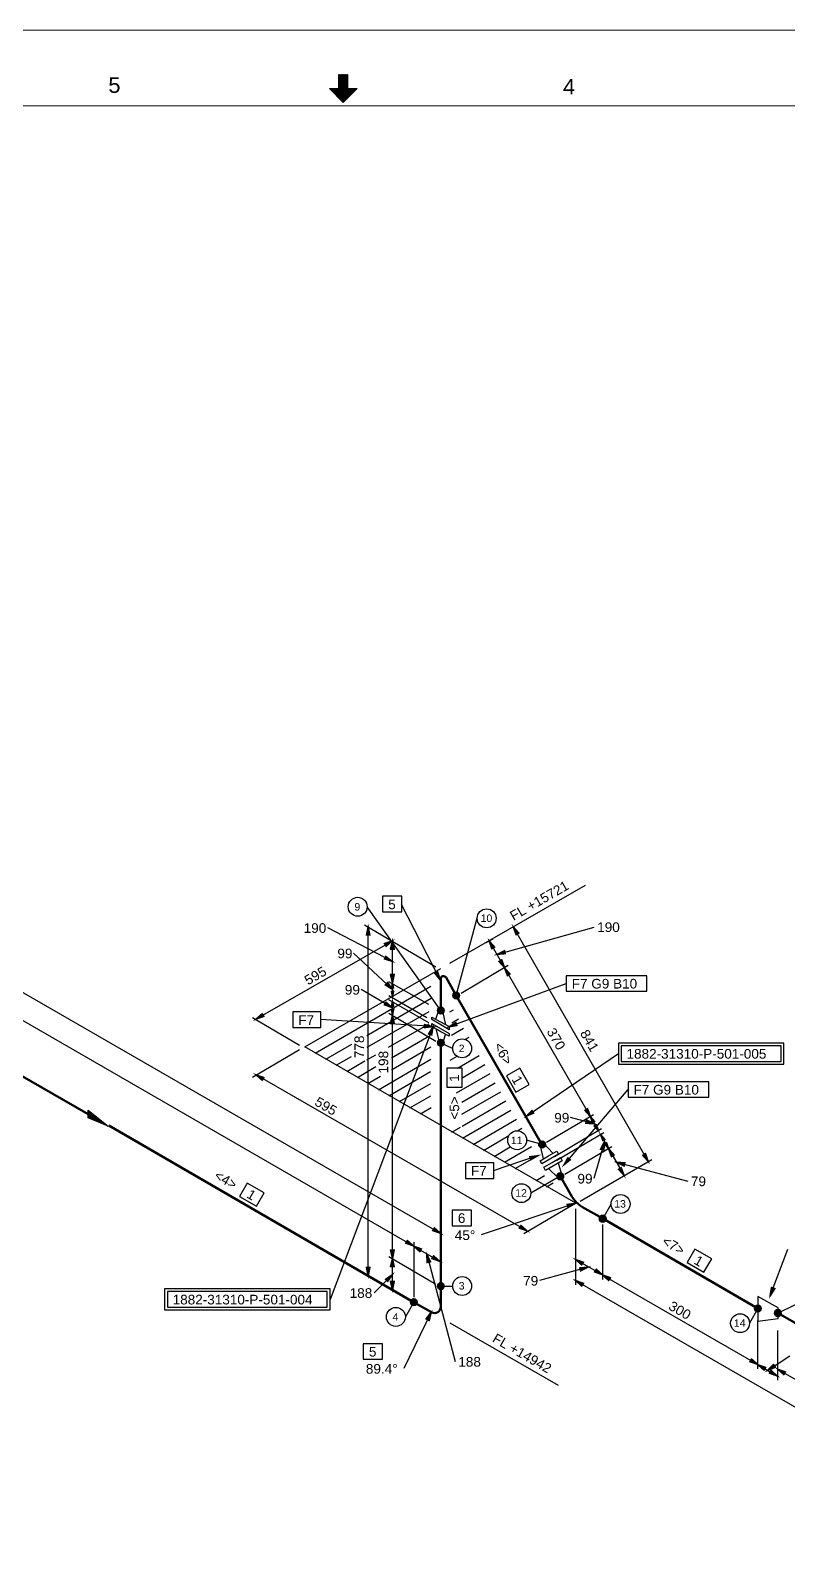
# Model space of a CAD drawing. Header units: inches. Extents: x 0 to 841, y 0 to 594.
# Drawn here: x 345.3 to 518.2, y 248.4 to 594 of the extents above; entities that cross this region are included whole.
import ezdxf
from ezdxf.enums import TextEntityAlignment as Align

# ---------------------------------------------------------------- set-up
doc = ezdxf.new("R2010")
doc.units = ezdxf.units.IN
doc.header["$MEASUREMENT"] = 0
for name, color, linetype in [('BG 0 -2', 7, 'Continuous'), ('DIMLINES', 7, 'Continuous'), ('DIMTEXT', 7, 'Continuous'), ('FITTINGS', 7, 'Continuous'), ('ISOTEXT', 7, 'Continuous'), ('PIPE', 7, 'Continuous'), ('WELDS', 7, 'Continuous')]:
    doc.layers.add(name, color=color, linetype=linetype)
doc.styles.add('Arial', font='arial.ttf')

msp = doc.modelspace()

# ---------------------------------------------------------------- hatches: boundary and pattern name
at = {"layer": 'DIMLINES', "linetype": 'Continuous'}
for points in [[(422.44, 389.4), (422.04, 387.48), (422.84, 387.48)], [(455.56, 389.4), (456.2, 387.56), (456.84, 387.96)], [(427.96, 386.2), (426.12, 385.56), (426.52, 384.92)], [(427.96, 386.2), (427.56, 384.28), (428.36, 384.28)], [(450.04, 386.2), (450.68, 384.36), (451.32, 384.76)], [(451.8, 383.08), (453.72, 383.24), (453.56, 383.96)], [(427.96, 381.48), (426.44, 382.68), (426.12, 382.04)], [(453.56, 380.04), (452.92, 381.88), (452.28, 381.48)], [(427.96, 376.6), (428.36, 378.52), (427.56, 378.52)], [(453.56, 380.04), (454.2, 378.2), (454.84, 378.6)], [(427.96, 375.08), (426.84, 376.68), (426.28, 376.12)], [(427.96, 376.6), (427.72, 375.4), (428.2, 375.4)], [(427.96, 373.4), (428.2, 374.6), (427.72, 374.6)], [(427.96, 370.92), (426.52, 372.2), (426.12, 371.56)], [(427.96, 372.44), (427.72, 371.24), (428.2, 371.24)], [(427.96, 369.24), (428.2, 370.44), (427.72, 370.44)], [(396.76, 368.28), (398.6, 368.92), (398.2, 369.56)], [(427.96, 369.24), (427.56, 367.32), (428.36, 367.32)], [(396.76, 355.64), (398.2, 354.36), (398.6, 355)], [(473.16, 346.04), (472.52, 347.88), (471.88, 347.48)], [(473.16, 346.04), (473.64, 344.68), (474.12, 344.92)], [(474.04, 344.44), (472.28, 345.32), (472.12, 344.52)], [(475, 342.84), (474.52, 344.2), (474.04, 343.96)], [(475.48, 341.96), (475.96, 340.6), (476.44, 340.84)], [(476.36, 340.36), (475.48, 338.6), (476.2, 338.44)], [(477.32, 338.76), (476.84, 340.12), (476.36, 339.88)], [(477.32, 338.76), (477.96, 336.92), (478.6, 337.32)], [(479.08, 335.64), (480.84, 334.76), (481, 335.56)], [(486.36, 335.8), (485.72, 337.64), (485.08, 337.24)], [(480.84, 332.6), (480.2, 334.44), (479.56, 334.04)], [(439, 319.4), (437.56, 320.68), (437.16, 320.04)], [(458.76, 319.96), (457.32, 321.24), (456.92, 320.6)], [(427.96, 313.72), (428.36, 315.64), (427.56, 315.64)], [(432.84, 316.52), (431.4, 317.8), (431, 317.16)], [(432.76, 316.52), (434.2, 315.24), (434.6, 315.88)], [(435.8, 314.68), (435.88, 312.76), (436.68, 312.92)], [(422.44, 309.72), (422.84, 311.64), (422.04, 311.64)], [(427.96, 313.72), (427.56, 311.8), (428.36, 311.8)], [(438.84, 313), (437.4, 314.28), (437, 313.64)], [(469.72, 313.48), (471.16, 312.2), (471.56, 312.84)], [(472.68, 311.72), (470.76, 311.56), (470.92, 310.84)], [(475.96, 309.96), (474.52, 311.24), (474.12, 310.6)], [(427.96, 310.04), (426.36, 308.92), (426.84, 308.44)], [(427.96, 306.52), (428.36, 308.44), (427.56, 308.44)], [(469.72, 308.68), (471.16, 307.4), (471.56, 308.04)], [(475.88, 309.96), (477.32, 308.68), (477.72, 309.32)], [(511.4, 289.48), (509.96, 290.76), (509.56, 290.12)], [(511.32, 289.48), (512.76, 288.2), (513.16, 288.84)], [(513.56, 288.12), (515.4, 288.84), (514.92, 289.48)], [(515.88, 286.84), (514.44, 288.12), (514.04, 287.48)], [(515.88, 288.44), (517.32, 287.16), (517.72, 287.8)]]:
    msp.add_hatch(color=2, dxfattribs=at).paths.add_polyline_path(points)
at = {"layer": 'ISOTEXT', "linetype": 'Continuous'}
for points in [[(438.84, 377.32), (438.28, 379.16), (437.64, 378.84)], [(437.24, 366.6), (435.32, 367.08), (435.32, 366.36)], [(437.24, 366.6), (436.2, 364.92), (436.92, 364.68)], [(440.76, 366.52), (442.68, 366.84), (442.44, 367.56)], [(458.44, 346.12), (460.2, 346.84), (459.8, 347.48)], [(461.24, 337.16), (459.32, 336.92), (459.56, 336.2)], [(467.08, 335), (468.6, 336.2), (468.04, 336.68)], [(469.8, 326.28), (467.88, 326.04), (468.12, 325.32)], [(514.2, 305.16), (515.24, 306.84), (514.52, 307.08)], [(436.84, 301.4), (435.64, 299.88), (436.36, 299.48)]]:
    msp.add_hatch(color=2, dxfattribs=at).paths.add_polyline_path(points)
at = {"layer": 'WELDS', "linetype": 'Continuous'}
h = msp.add_hatch(color=7, dxfattribs=at)
edge = h.paths.add_edge_path()
edge.add_arc((442.52, 373.72), 0.76, 0, 360)
h = msp.add_hatch(color=7, dxfattribs=at)
edge = h.paths.add_edge_path()
edge.add_arc((439, 370.28), 0.76, 0, 360)
h = msp.add_hatch(color=7, dxfattribs=at)
edge = h.paths.add_edge_path()
edge.add_arc((439, 362.92), 0.76, 0, 360)
h = msp.add_hatch(color=7, dxfattribs=at)
edge = h.paths.add_edge_path()
edge.add_arc((462.12, 339.72), 0.76, 0, 360)
h = msp.add_hatch(color=7, dxfattribs=at)
edge = h.paths.add_edge_path()
edge.add_arc((466.28, 332.44), 0.76, 0, 360)
h = msp.add_hatch(color=7, dxfattribs=at)
edge = h.paths.add_edge_path()
edge.add_arc((475.96, 322.76), 0.76, 0, 360)
h = msp.add_hatch(color=7, dxfattribs=at)
edge = h.paths.add_edge_path()
edge.add_arc((439, 307.4), 0.76, 0, 360)
h = msp.add_hatch(color=7, dxfattribs=at)
edge = h.paths.add_edge_path()
edge.add_arc((432.84, 303.72), 0.76, 0, 360)
h = msp.add_hatch(color=7, dxfattribs=at)
edge = h.paths.add_edge_path()
edge.add_arc((511.4, 302.28), 0.76, 0, 360)
h = msp.add_hatch(color=7, dxfattribs=at)
edge = h.paths.add_edge_path()
edge.add_arc((515.96, 301.24), 0.76, 0, 360)

# ---------------------------------------------------------------- linework, layer by layer
at = {"layer": 'BG 0 -2', "color": 7, "linetype": 'Continuous', "lineweight": 9}
for p, q in [((0, 594), (841, 594)), ((413.57, 580.74), (415.69, 580.74)), ((416.76, 577.55), (413.57, 580.74)), ((413.59, 580.74), (416.76, 577.56)), ((413.71, 580.74), (416.83, 577.62)), ((413.84, 580.74), (416.89, 577.68)), ((413.96, 580.74), (416.95, 577.75)), ((414.09, 580.74), (417.01, 577.81)), ((414.21, 580.74), (417.08, 577.87)), ((414.34, 580.74), (417.14, 577.93)), ((414.46, 580.74), (417.2, 578)), ((414.59, 580.74), (417.26, 578.06)), ((414.71, 580.74), (417.33, 578.12)), ((414.84, 580.74), (417.39, 578.18)), ((414.96, 580.74), (417.45, 578.25)), ((415.09, 580.74), (417.51, 578.31)), ((415.21, 580.74), (417.58, 578.37)), ((415.34, 580.74), (417.64, 578.44)), ((415.46, 580.74), (417.7, 578.5)), ((415.59, 580.74), (417.76, 578.56)), ((415.69, 580.74), (415.69, 583.92)), ((415.69, 583.88), (417.82, 581.76)), ((415.69, 583.75), (417.82, 581.63)), ((415.69, 583.63), (417.82, 581.51)), ((415.69, 583.5), (417.82, 581.38)), ((415.69, 583.38), (417.82, 581.26)), ((415.69, 583.25), (417.82, 581.13)), ((415.69, 583.13), (417.82, 581.01)), ((415.69, 583), (417.82, 580.88)), ((415.69, 582.88), (417.82, 580.76)), ((415.69, 582.75), (418.83, 579.62)), ((415.69, 582.63), (418.76, 579.56)), ((415.69, 582.5), (418.7, 579.5)), ((415.69, 582.38), (418.64, 579.44)), ((415.69, 582.25), (418.58, 579.37)), ((415.69, 582.13), (418.51, 579.31)), ((415.69, 582), (418.45, 579.25)), ((415.69, 581.88), (418.39, 579.19)), ((415.69, 581.75), (418.33, 579.12)), ((415.69, 581.63), (418.26, 579.06)), ((415.69, 581.5), (418.2, 579)), ((415.69, 581.38), (418.14, 578.94)), ((415.69, 581.25), (418.08, 578.87)), ((415.69, 581.13), (418.01, 578.81)), ((415.69, 581), (417.95, 578.75)), ((415.69, 580.88), (417.89, 578.69)), ((415.69, 580.75), (417.83, 578.62)), ((415.78, 583.92), (417.82, 581.88)), ((415.91, 583.92), (417.82, 582.01)), ((416.03, 583.92), (417.82, 582.13)), ((416.16, 583.92), (417.82, 582.26)), ((416.28, 583.92), (417.82, 582.38)), ((416.41, 583.92), (417.82, 582.51)), ((416.53, 583.92), (417.82, 582.63)), ((416.66, 583.92), (417.82, 582.76)), ((416.76, 577.56), (416.76, 583.22)), ((419.94, 580.74), (416.76, 577.55)), ((416.78, 583.92), (417.82, 582.88)), ((416.91, 583.92), (417.82, 583.01)), ((417.03, 583.92), (417.82, 583.13)), ((417.16, 583.92), (417.82, 583.26)), ((417.28, 583.92), (417.82, 583.38)), ((417.41, 583.92), (417.82, 583.51)), ((417.53, 583.92), (417.82, 583.63)), ((417.66, 583.92), (417.82, 583.76)), ((417.78, 583.92), (417.82, 583.88)), ((417.82, 580.74), (417.82, 583.92)), ((417.82, 580.74), (419.94, 580.74)), ((417.84, 580.74), (418.89, 579.69)), ((417.96, 580.74), (418.95, 579.75)), ((418.09, 580.74), (419.01, 579.81)), ((418.21, 580.74), (419.08, 579.87)), ((418.34, 580.74), (419.14, 579.94)), ((418.46, 580.74), (419.2, 580)), ((418.59, 580.74), (419.26, 580.06)), ((418.71, 580.74), (419.33, 580.12)), ((418.84, 580.74), (419.39, 580.19)), ((418.96, 580.74), (419.45, 580.25)), ((419.09, 580.74), (419.51, 580.31)), ((419.21, 580.74), (419.58, 580.37)), ((419.34, 580.74), (419.64, 580.44)), ((419.46, 580.74), (419.7, 580.5)), ((419.59, 580.74), (419.76, 580.56)), ((419.71, 580.74), (419.83, 580.62)), ((419.84, 580.74), (419.89, 580.69)), ((815.93, 576.75), (25.11, 576.75))]:
    msp.add_line(p, q, dxfattribs=at)
at = {"layer": 'DIMLINES', "color": 2, "linetype": 'Continuous', "lineweight": 30}
for p, q in [((250.52, 428.04), (439, 319.4)), ((256.68, 418.12), (432.84, 316.52)), ((454.28, 388.68), (472.04, 398.92)), ((427.96, 381.48), (413.24, 389.16)), ((421.56, 389.8), (437.88, 380.28)), ((422.04, 387.48), (422.44, 389.4)), ((422.84, 387.48), (422.04, 387.48)), ((422.44, 389.4), (422.84, 387.48)), ((422.44, 309.72), (422.44, 389.4)), ((441.08, 381.08), (454.28, 388.68)), ((451.8, 383.08), (474.04, 389.32)), ((456.36, 389.8), (454.76, 388.92)), ((455.56, 389.4), (456.84, 387.96)), ((456.2, 387.56), (455.56, 389.4)), ((455.56, 389.4), (486.36, 335.8)), ((456.84, 387.96), (456.2, 387.56)), ((396.76, 368.28), (427.96, 386.2)), ((426.12, 385.56), (427.96, 386.2)), ((426.52, 384.92), (426.12, 385.56)), ((427.96, 386.2), (426.52, 384.92)), ((427.56, 384.28), (427.96, 386.2)), ((428.36, 384.28), (427.56, 384.28)), ((427.96, 386.2), (428.36, 384.28)), ((427.96, 376.6), (427.96, 386.2)), ((450.92, 386.6), (449.32, 385.72)), ((450.04, 386.2), (451.32, 384.76)), ((450.68, 384.36), (450.04, 386.2)), ((450.04, 386.2), (453.56, 380.04)), ((451.32, 384.76), (450.68, 384.36)), ((451.8, 383.08), (453.56, 383.96)), ((453.56, 383.96), (453.72, 383.24)), ((427.96, 375.08), (419.08, 383.4)), ((426.12, 382.04), (426.44, 382.68)), ((427.96, 381.48), (426.12, 382.04)), ((426.44, 382.68), (427.96, 381.48)), ((454.36, 380.52), (443.64, 374.2)), ((453.72, 383.24), (451.8, 383.08)), ((452.28, 381.48), (452.92, 381.88)), ((453.56, 380.04), (452.28, 381.48)), ((452.92, 381.88), (453.56, 380.04)), ((407.96, 361.96), (439, 379.88)), ((407.96, 361.96), (439, 379.88)), ((427.08, 376.92), (436.2, 371.72)), ((427.96, 376.6), (427.56, 378.52)), ((427.56, 378.52), (428.36, 378.52)), ((428.36, 378.52), (427.96, 376.6)), ((453.56, 380.04), (454.84, 378.6)), ((454.2, 378.2), (453.56, 380.04)), ((453.56, 380.04), (473.16, 346.04)), ((454.84, 378.6), (454.2, 378.2)), ((410.36, 360.52), (436.76, 375.8)), ((427.96, 370.92), (420.84, 375.08)), ((426.28, 376.12), (426.84, 376.68)), ((427.96, 375.08), (426.28, 376.12)), ((426.84, 376.68), (427.96, 375.08)), ((427.16, 373.72), (435.8, 368.68)), ((427.72, 375.4), (427.96, 376.6)), ((428.2, 375.4), (427.72, 375.4)), ((427.96, 373.4), (427.72, 374.6)), ((427.72, 374.6), (428.2, 374.6)), ((427.96, 376.6), (428.2, 375.4)), ((427.96, 373.4), (427.96, 376.6)), ((428.2, 374.6), (427.96, 373.4)), ((422.12, 364.6), (436.84, 373.08)), ((422.2, 361.88), (436.36, 370.04)), ((426.12, 371.56), (426.52, 372.2)), ((427.96, 370.92), (426.12, 371.56)), ((426.52, 372.2), (427.96, 370.92)), ((427.08, 372.76), (436.2, 367.56)), ((427.72, 371.24), (427.96, 372.44)), ((428.2, 371.24), (427.72, 371.24)), ((427.96, 369.24), (427.72, 370.44)), ((427.72, 370.44), (428.2, 370.44)), ((427.96, 372.44), (428.2, 371.24)), ((427.96, 369.24), (427.96, 372.44)), ((428.2, 370.44), (427.96, 369.24)), ((441.08, 369.96), (441.88, 370.44)), ((396.04, 368.68), (406.76, 362.36)), ((396.76, 368.28), (398.2, 369.56)), ((398.6, 368.92), (396.76, 368.28)), ((398.2, 369.56), (398.6, 368.92)), ((427.08, 361.88), (436.36, 367.24)), ((427.16, 369.64), (437.88, 363.32)), ((427.56, 367.32), (427.96, 369.24)), ((428.36, 367.32), (427.56, 367.32)), ((427.96, 369.24), (428.36, 367.32)), ((427.96, 313.72), (427.96, 369.24)), ((441.56, 367.48), (443.08, 368.36)), ((427.72, 359.48), (436.28, 364.44)), ((441.48, 364.68), (444.2, 366.28)), ((444.52, 363.64), (445.48, 364.2)), ((396.04, 355.08), (406.76, 361.4)), ((469.8, 326.28), (407.96, 361.96)), ((412.76, 359.16), (418.68, 362.6)), ((415.16, 357.8), (418.6, 359.8)), ((422.12, 359), (424.2, 360.2)), ((427.72, 356.76), (436.76, 361.96)), ((441.16, 358.92), (442.76, 359.88)), ((442.84, 357.16), (447.8, 360.04)), ((417.56, 356.36), (421.64, 358.76)), ((419.96, 355), (424.2, 357.48)), ((424.76, 352.2), (436.76, 359.16)), ((427.16, 350.84), (436.68, 356.36)), ((443.88, 354.92), (449.08, 357.96)), ((396.76, 355.64), (398.6, 355)), ((398.2, 354.36), (396.76, 355.64)), ((396.76, 355.64), (458.76, 319.96)), ((398.6, 355), (398.2, 354.36)), ((422.36, 353.64), (425.24, 355.32)), ((429.56, 349.48), (436.76, 353.64)), ((442.6, 351.48), (450.28, 355.88)), ((443.8, 349.4), (451.4, 353.8)), ((431.96, 348.04), (436.76, 350.84)), ((443.8, 346.6), (452.68, 351.72)), ((443.88, 343.88), (453.88, 349.64)), ((434.36, 346.68), (436.84, 348.12)), ((443.96, 341.16), (455, 347.56)), ((473.88, 346.44), (463.16, 340.12)), ((474.04, 344.44), (468.6, 345.88)), ((471.88, 347.48), (472.52, 347.88)), ((473.16, 346.04), (471.88, 347.48)), ((472.52, 347.88), (473.16, 346.04)), ((473.16, 346.04), (474.12, 344.92)), ((473.64, 344.68), (473.16, 346.04)), ((473.16, 346.04), (475, 342.84)), ((441.56, 342.52), (443.48, 343.64)), ((446.36, 339.72), (456.28, 345.48)), ((456.52, 342.84), (457.48, 343.4)), ((475.72, 343.24), (465, 336.92)), ((476.2, 342.36), (465.48, 336.04)), ((472.12, 344.52), (472.28, 345.32)), ((474.04, 344.44), (472.12, 344.52)), ((472.28, 345.32), (474.04, 344.44)), ((474.12, 344.92), (473.64, 344.68)), ((474.04, 343.96), (474.52, 344.2)), ((475, 342.84), (474.04, 343.96)), ((474.52, 344.2), (475, 342.84)), ((448.76, 338.36), (454.52, 341.72)), ((451.16, 337), (454.84, 339.16)), ((453.56, 335.64), (459.72, 339.24)), ((478.04, 339.16), (467.32, 332.84)), ((476.36, 340.36), (473.96, 331.96)), ((475.48, 341.96), (476.44, 340.84)), ((475.96, 340.6), (475.48, 341.96)), ((475.48, 341.96), (477.32, 338.76)), ((475.48, 338.6), (476.36, 340.36)), ((476.44, 340.84), (475.96, 340.6)), ((476.36, 340.36), (476.2, 338.44)), ((476.36, 339.88), (476.84, 340.12)), ((477.32, 338.76), (476.36, 339.88)), ((476.84, 340.12), (477.32, 338.76)), ((477.32, 338.76), (478.6, 337.32)), ((477.96, 336.92), (477.32, 338.76)), ((477.32, 338.76), (480.84, 332.6)), ((455.96, 334.2), (460.36, 336.76)), ((487.16, 336.2), (470.84, 326.68)), ((476.2, 338.44), (475.48, 338.6)), ((478.6, 337.32), (477.96, 336.92)), ((479.08, 335.64), (481, 335.56)), ((480.84, 334.76), (479.08, 335.64)), ((479.08, 335.64), (495.4, 331.32)), ((481, 335.56), (480.84, 334.76)), ((485.08, 337.24), (485.72, 337.64)), ((486.36, 335.8), (485.08, 337.24)), ((485.72, 337.64), (486.36, 335.8)), ((460.76, 331.48), (462.68, 332.6)), ((479.56, 334.04), (480.2, 334.44)), ((480.84, 332.6), (479.56, 334.04)), ((480.2, 334.44), (480.84, 332.6)), ((463.16, 330.04), (464.68, 330.92)), ((457.96, 319.4), (468.68, 325.72)), ((469.8, 312.44), (469.8, 325)), ((469.8, 307.64), (469.8, 324.68)), ((475.96, 308.92), (475.96, 321.48)), ((437.16, 320.04), (437.56, 320.68)), ((439, 319.4), (437.16, 320.04)), ((437.56, 320.68), (439, 319.4)), ((439, 320.36), (439, 318.44)), ((456.92, 320.6), (457.32, 321.24)), ((458.76, 319.96), (456.92, 320.6)), ((457.32, 321.24), (458.76, 319.96)), ((427.96, 313.72), (427.56, 315.64)), ((427.56, 315.64), (428.36, 315.64)), ((428.36, 315.64), (427.96, 313.72)), ((431, 317.16), (431.4, 317.8)), ((432.84, 316.52), (431, 317.16)), ((431.4, 317.8), (432.84, 316.52)), ((432.76, 316.52), (434.6, 315.88)), ((434.2, 315.24), (432.76, 316.52)), ((432.76, 316.52), (438.84, 313)), ((432.84, 317.4), (432.84, 304.84)), ((434.6, 315.88), (434.2, 315.24)), ((435.8, 314.68), (436.68, 312.92)), ((435.88, 312.76), (435.8, 314.68)), ((435.8, 314.68), (442.28, 290.2)), ((422.44, 309.72), (422.04, 311.64)), ((422.04, 311.64), (422.84, 311.64)), ((422.84, 311.64), (422.44, 309.72)), ((427.16, 314.12), (437.88, 307.8)), ((427.56, 311.8), (427.96, 313.72)), ((428.36, 311.8), (427.56, 311.8)), ((427.96, 313.72), (428.36, 311.8)), ((427.96, 306.52), (427.96, 313.72)), ((436.68, 312.92), (435.88, 312.76)), ((437, 313.64), (437.4, 314.28)), ((438.84, 313), (437, 313.64)), ((437.4, 314.28), (438.84, 313)), ((439, 313.96), (439, 312.04)), ((472.68, 311.72), (461.56, 308.68)), ((469.72, 313.48), (471.56, 312.84)), ((471.16, 312.2), (469.72, 313.48)), ((469.72, 313.48), (475.96, 309.96)), ((470.76, 311.56), (472.68, 311.72)), ((470.92, 310.84), (470.76, 311.56)), ((472.68, 311.72), (470.92, 310.84)), ((471.56, 312.84), (471.16, 312.2)), ((474.12, 310.6), (474.52, 311.24)), ((474.52, 311.24), (475.96, 309.96)), ((421.56, 310.12), (423.16, 309.24)), ((427.96, 310.04), (423.8, 305.88)), ((426.36, 308.92), (427.96, 310.04)), ((426.84, 308.44), (426.36, 308.92)), ((427.96, 310.04), (426.84, 308.44)), ((427.96, 306.52), (427.56, 308.44)), ((427.56, 308.44), (428.36, 308.44)), ((428.36, 308.44), (427.96, 306.52)), ((469.72, 308.68), (471.56, 308.04)), ((471.16, 307.4), (469.72, 308.68)), ((469.72, 308.68), (574.28, 248.36)), ((471.56, 308.04), (471.16, 307.4)), ((475.96, 309.96), (474.12, 310.6)), ((475.88, 309.96), (477.72, 309.32)), ((477.32, 308.68), (475.88, 309.96)), ((475.88, 309.96), (511.4, 289.48)), ((477.72, 309.32), (477.32, 308.68)), ((427.08, 306.92), (428.68, 306.04)), ((441.08, 299), (448.04, 295)), ((511.4, 288.52), (511.4, 299.56)), ((448.04, 295), (465.8, 284.76)), ((515.96, 285.88), (515.96, 297.24)), ((509.56, 290.12), (509.96, 290.76)), ((509.96, 290.76), (511.4, 289.48)), ((513.56, 288.12), (518.68, 291.48)), ((511.4, 289.48), (509.56, 290.12)), ((511.32, 289.48), (513.16, 288.84)), ((512.76, 288.2), (511.32, 289.48)), ((511.32, 289.48), (515.88, 286.84)), ((513.16, 288.84), (512.76, 288.2)), ((513.56, 288.12), (514.92, 289.48)), ((515.4, 288.84), (513.56, 288.12)), ((514.04, 287.48), (514.44, 288.12)), ((515.88, 286.84), (514.04, 287.48)), ((514.44, 288.12), (515.88, 286.84)), ((514.92, 289.48), (515.4, 288.84)), ((515.88, 288.44), (517.72, 287.8)), ((517.32, 287.16), (515.88, 288.44)), ((515.88, 288.44), (574.28, 254.76)), ((517.72, 287.8), (517.32, 287.16))]:
    msp.add_line(p, q, dxfattribs=at)
at = {"layer": 'DIMLINES', "color": 2, "linetype": 'Continuous', "lineweight": 30, "const_width": 0.3}
for points in [[(422.44, 389.4), (422.04, 387.48), (422.84, 387.48)], [(455.56, 389.4), (456.2, 387.56), (456.84, 387.96)], [(427.96, 386.2), (426.12, 385.56), (426.52, 384.92)], [(427.96, 386.2), (427.56, 384.28), (428.36, 384.28)], [(450.04, 386.2), (450.68, 384.36), (451.32, 384.76)], [(451.8, 383.08), (453.72, 383.24), (453.56, 383.96)], [(427.96, 381.48), (426.44, 382.68), (426.12, 382.04)], [(453.56, 380.04), (452.92, 381.88), (452.28, 381.48)], [(453.56, 380.04), (454.2, 378.2), (454.84, 378.6)], [(427.96, 375.08), (426.84, 376.68), (426.28, 376.12)], [(427.96, 376.6), (428.36, 378.52), (427.56, 378.52)], [(427.96, 376.6), (427.72, 375.4), (428.2, 375.4)], [(427.96, 373.4), (428.2, 374.6), (427.72, 374.6)], [(427.96, 370.92), (426.52, 372.2), (426.12, 371.56)], [(427.96, 369.24), (427.56, 367.32), (428.36, 367.32)], [(427.96, 372.44), (427.72, 371.24), (428.2, 371.24)], [(427.96, 369.24), (428.2, 370.44), (427.72, 370.44)], [(396.76, 368.28), (398.6, 368.92), (398.2, 369.56)], [(396.76, 355.64), (398.2, 354.36), (398.6, 355)], [(473.16, 346.04), (472.52, 347.88), (471.88, 347.48)], [(473.16, 346.04), (473.64, 344.68), (474.12, 344.92)], [(474.04, 344.44), (472.28, 345.32), (472.12, 344.52)], [(475, 342.84), (474.52, 344.2), (474.04, 343.96)], [(475.48, 341.96), (475.96, 340.6), (476.44, 340.84)], [(476.36, 340.36), (475.48, 338.6), (476.2, 338.44)], [(477.32, 338.76), (476.84, 340.12), (476.36, 339.88)], [(477.32, 338.76), (477.96, 336.92), (478.6, 337.32)], [(479.08, 335.64), (480.84, 334.76), (481, 335.56)], [(486.36, 335.8), (485.72, 337.64), (485.08, 337.24)], [(480.84, 332.6), (480.2, 334.44), (479.56, 334.04)], [(458.76, 319.96), (457.32, 321.24), (456.92, 320.6)], [(432.84, 316.52), (431.4, 317.8), (431, 317.16)], [(439, 319.4), (437.56, 320.68), (437.16, 320.04)], [(427.96, 313.72), (428.36, 315.64), (427.56, 315.64)], [(432.76, 316.52), (434.2, 315.24), (434.6, 315.88)], [(435.8, 314.68), (435.88, 312.76), (436.68, 312.92)], [(422.44, 309.72), (422.84, 311.64), (422.04, 311.64)], [(427.96, 313.72), (427.56, 311.8), (428.36, 311.8)], [(438.84, 313), (437.4, 314.28), (437, 313.64)], [(469.72, 313.48), (471.16, 312.2), (471.56, 312.84)], [(472.68, 311.72), (470.76, 311.56), (470.92, 310.84)], [(475.96, 309.96), (474.52, 311.24), (474.12, 310.6)], [(427.96, 310.04), (426.36, 308.92), (426.84, 308.44)], [(427.96, 306.52), (428.36, 308.44), (427.56, 308.44)], [(469.72, 308.68), (471.16, 307.4), (471.56, 308.04)], [(475.88, 309.96), (477.32, 308.68), (477.72, 309.32)], [(511.4, 289.48), (509.96, 290.76), (509.56, 290.12)], [(511.32, 289.48), (512.76, 288.2), (513.16, 288.84)], [(513.56, 288.12), (515.4, 288.84), (514.92, 289.48)], [(515.88, 286.84), (514.44, 288.12), (514.04, 287.48)], [(515.88, 288.44), (517.32, 287.16), (517.72, 287.8)]]:
    msp.add_lwpolyline(points, close=True, dxfattribs=at)
at = {"layer": 'FITTINGS', "color": 7, "linetype": 'Continuous', "lineweight": 30}
for p, q in [((358.5, 346.6), (358.5, 347.5)), ((358.5, 347.5), (363.1, 343.9)), ((358.5, 345.8), (358.5, 347.4)), ((358.5, 347.4), (362.6, 344.2)), ((358.5, 345.8), (358.5, 347.3)), ((358.5, 347.3), (362.2, 344.4)), ((358.5, 345.9), (358.5, 347.1)), ((358.5, 347.1), (361.7, 344.7)), ((358.5, 346.1), (358.5, 347)), ((358.5, 347), (361.3, 345)), ((358.5, 346.2), (358.5, 346.9)), ((358.5, 346.9), (360.9, 345.2)), ((358.5, 346.2), (358.5, 346.8)), ((358.5, 346.8), (360.4, 345.4)), ((358.5, 346.4), (358.5, 346.6)), ((358.5, 346.6), (360, 345.7)), ((358.5, 346.5), (358.5, 346.6)), ((358.5, 346.6), (363.1, 343.9)), ((360, 345.7), (358.5, 346.5)), ((360.4, 345.4), (358.5, 346.4)), ((361.3, 345), (358.5, 346.2)), ((360.9, 345.2), (358.5, 346.2)), ((361.7, 344.7), (358.5, 346.1)), ((362.2, 344.4), (358.5, 345.9)), ((363.1, 343.9), (358.5, 345.8)), ((362.6, 344.2), (358.5, 345.8))]:
    msp.add_line(p, q, dxfattribs=at)
at = {"layer": 'ISOTEXT', "color": 2, "linetype": 'Continuous', "lineweight": 30}
for p, q in [((430.12, 396.36), (425.72, 396.36)), ((425.72, 396.36), (425.72, 392.84)), ((438.84, 377.32), (430.04, 394.44)), ((430.12, 392.84), (430.12, 396.36)), ((439, 370.28), (422.2, 393.96)), ((425.72, 392.84), (430.12, 392.84)), ((442.52, 373.72), (447.32, 391.32)), ((437.64, 378.84), (438.28, 379.16)), ((438.84, 377.32), (437.64, 378.84)), ((438.28, 379.16), (438.84, 377.32)), ((486.04, 378.2), (467.64, 378.2)), ((467.64, 378.2), (467.64, 374.68)), ((486.04, 374.68), (486.04, 378.2)), ((440.76, 366.52), (467.64, 376.44)), ((467.64, 374.68), (486.04, 374.68)), ((411.64, 369.96), (405.24, 369.96)), ((405.24, 369.96), (405.24, 366.44)), ((411.64, 366.44), (411.64, 369.96)), ((405.24, 366.44), (411.64, 366.44)), ((437.24, 366.6), (411.56, 368.2)), ((437.24, 366.6), (413.72, 304.36)), ((435.32, 366.36), (435.32, 367.08)), ((435.32, 367.08), (437.24, 366.6)), ((437.24, 366.6), (435.32, 366.36)), ((436.2, 364.92), (437.24, 366.6)), ((437.24, 366.6), (436.92, 364.68)), ((440.76, 366.52), (442.44, 367.56)), ((442.68, 366.84), (440.76, 366.52)), ((442.44, 367.56), (442.68, 366.84)), ((436.92, 364.68), (436.2, 364.92)), ((439, 362.92), (441.72, 361.64)), ((458.44, 346.12), (479.56, 360.44)), ((517.32, 362.84), (479.56, 362.84)), ((479.56, 362.84), (479.56, 358.04)), ((516.68, 362.2), (480.2, 362.2)), ((480.2, 362.2), (480.2, 358.68)), ((516.68, 358.68), (516.68, 362.2)), ((517.32, 358.04), (517.32, 362.84)), ((443.88, 357.16), (440.36, 357.16)), ((440.36, 357.16), (440.36, 352.76)), ((443.88, 352.76), (443.88, 357.16)), ((457.08, 357.16), (454.04, 355.4)), ((459.16, 353.4), (457.08, 357.16)), ((479.56, 358.04), (517.32, 358.04)), ((480.2, 358.68), (516.68, 358.68)), ((440.36, 352.76), (443.88, 352.76)), ((454.04, 355.4), (456.12, 351.64)), ((456.12, 351.64), (459.16, 353.4)), ((500.2, 354.04), (481.8, 354.04)), ((481.8, 354.04), (481.8, 350.52)), ((500.2, 350.52), (500.2, 354.04)), ((467.08, 335), (481.8, 352.28)), ((481.8, 350.52), (500.2, 350.52)), ((458.44, 346.12), (459.8, 347.48)), ((460.2, 346.84), (458.44, 346.12)), ((459.8, 347.48), (460.2, 346.84)), ((462.12, 339.72), (458.6, 340.68)), ((451.08, 335.48), (444.68, 335.48)), ((444.68, 335.48), (444.68, 331.96)), ((461.24, 337.16), (451, 333.72)), ((451.08, 331.96), (451.08, 335.48)), ((459.32, 336.92), (461.24, 337.16)), ((459.56, 336.2), (459.32, 336.92)), ((461.24, 337.16), (459.56, 336.2)), ((467.08, 335), (468.04, 336.68)), ((468.6, 336.2), (467.08, 335)), ((468.04, 336.68), (468.6, 336.2)), ((444.68, 331.96), (451.08, 331.96)), ((466.28, 332.44), (459.56, 328.6)), ((394.84, 330.84), (393.08, 327.8)), ((398.68, 328.68), (394.84, 330.84)), ((396.92, 325.64), (398.68, 328.68)), ((393.08, 327.8), (396.92, 325.64)), ((469.8, 326.28), (448.2, 319.08)), ((467.88, 326.04), (469.8, 326.28)), ((468.12, 325.32), (467.88, 326.04)), ((469.8, 326.28), (468.12, 325.32)), ((475.96, 322.76), (477.88, 326.12)), ((446.04, 324.68), (441.64, 324.68)), ((441.64, 324.68), (441.64, 321.16)), ((446.04, 321.16), (446.04, 324.68)), ((441.64, 321.16), (446.04, 321.16)), ((497, 315.8), (495.24, 312.76)), ((500.84, 313.64), (497, 315.8)), ((514.2, 305.16), (518.2, 315.8)), ((495.24, 312.76), (499.08, 310.6)), ((499.08, 310.6), (500.84, 313.64)), ((413.72, 306.76), (375.96, 306.76)), ((375.96, 306.76), (375.96, 301.96)), ((413.08, 306.12), (376.6, 306.12)), ((376.6, 306.12), (376.6, 302.6)), ((413.08, 302.6), (413.08, 306.12)), ((413.72, 301.96), (413.72, 306.76)), ((439, 307.4), (441.72, 307.4)), ((514.2, 305.16), (514.52, 307.08)), ((515.24, 306.84), (514.2, 305.16)), ((514.52, 307.08), (515.24, 306.84)), ((375.96, 301.96), (413.72, 301.96)), ((376.6, 302.6), (413.08, 302.6)), ((436.84, 301.4), (430.6, 288.6)), ((432.84, 303.72), (430.92, 300.36)), ((435.64, 299.88), (436.84, 301.4)), ((436.84, 301.4), (436.36, 299.48)), ((511.4, 302.28), (509.48, 298.92)), ((515.96, 301.24), (520.12, 303.24)), ((436.36, 299.48), (435.64, 299.88)), ((425.72, 294.2), (421.32, 294.2)), ((421.32, 294.2), (421.32, 290.68)), ((425.72, 290.68), (425.72, 294.2)), ((421.32, 290.68), (425.72, 290.68))]:
    msp.add_line(p, q, dxfattribs=at)
at = {"layer": 'ISOTEXT', "color": 2, "linetype": 'Continuous', "lineweight": 30, "const_width": 0.3}
for points in [[(438.84, 377.32), (438.28, 379.16), (437.64, 378.84)], [(437.24, 366.6), (435.32, 367.08), (435.32, 366.36)], [(437.24, 366.6), (436.2, 364.92), (436.92, 364.68)], [(440.76, 366.52), (442.68, 366.84), (442.44, 367.56)], [(458.44, 346.12), (460.2, 346.84), (459.8, 347.48)], [(461.24, 337.16), (459.32, 336.92), (459.56, 336.2)], [(467.08, 335), (468.6, 336.2), (468.04, 336.68)], [(469.8, 326.28), (467.88, 326.04), (468.12, 325.32)], [(514.2, 305.16), (515.24, 306.84), (514.52, 307.08)], [(436.84, 301.4), (435.64, 299.88), (436.36, 299.48)]]:
    msp.add_lwpolyline(points, close=True, dxfattribs=at)
at = {"layer": 'ISOTEXT', "color": 2, "linetype": 'Continuous', "lineweight": 30}
for centre in [(420.04, 393.96), (449.48, 391.32), (443.88, 361.64), (456.44, 340.68), (457.4, 328.6), (480.04, 326.12), (443.88, 307.4), (428.76, 300.36), (507.32, 298.92)]:
    msp.add_circle(centre, 2.16, dxfattribs=at)
at = {"layer": 'PIPE', "color": 7, "linetype": 'Continuous', "lineweight": 50}
for p, q in [((298.6, 381.2), (358.5, 346.6)), ((439, 370.3), (439, 377.5)), ((440.2, 377.8), (442.5, 373.7)), ((442.5, 373.7), (462.1, 339.7)), ((439, 307.4), (439, 362.9)), ((363.2, 344), (432.8, 303.7)), ((466.3, 332.4), (468.6, 328.4)), ((471.9, 325.1), (476, 322.8)), ((476, 322.8), (511.4, 302.3)), ((439, 302.6), (439, 307.4)), ((432.8, 303.7), (436.9, 301.4)), ((516, 301.2), (542.8, 285.7))]:
    msp.add_line(p, q, dxfattribs=at)
for centre, radius, start, end in [((439.64, 377.48), 0.643, 29.982, 180), ((476.35, 332.83), 8.95, 209.982, 240.019), ((437.61, 302.6), 1.39, 240.019, 0)]:
    msp.add_arc(centre, radius, start, end, dxfattribs=at)
at = {"layer": 'WELDS', "color": 7, "linetype": 'Continuous', "lineweight": 25}
for p, q in [((437.9, 368.3), (438.6, 370.6)), ((438.6, 370.6), (439.4, 370.1)), ((439.4, 370.1), (440.1, 367)), ((437, 368.2), (437, 368.8)), ((437, 368.8), (440.9, 366.6)), ((439, 367), (437, 368.2)), ((437, 366.6), (437, 367.3)), ((437, 367.3), (440.9, 365)), ((439, 365.4), (437, 366.6)), ((440.9, 365.9), (439, 367)), ((440.9, 366.6), (440.9, 365.9)), ((437.9, 366.1), (438.6, 363.1)), ((438.6, 363.1), (439.4, 362.6)), ((440.9, 364.4), (439, 365.4)), ((439.4, 362.6), (440.1, 364.8)), ((440.9, 365), (440.9, 364.4)), ((462.5, 339.9), (461.7, 339.4)), ((461.7, 339.4), (462.4, 336.4)), ((464.6, 337.7), (462.5, 339.9)), ((461.7, 336), (463.6, 337.1)), ((462.1, 335.3), (461.7, 336)), ((465.9, 337.5), (462.1, 335.3)), ((462.5, 334.5), (464.4, 335.6)), ((466.7, 336), (462.9, 333.8)), ((463.6, 337.1), (465.5, 338.2)), ((464.4, 335.6), (466.3, 336.7)), ((465.5, 338.2), (465.9, 337.5)), ((465.8, 335.5), (466.6, 332.6)), ((466.3, 336.7), (466.7, 336)), ((462.9, 333.8), (462.5, 334.5)), ((465.8, 332.1), (463.6, 334.2)), ((466.6, 332.6), (465.8, 332.1)), ((511.4, 305), (511.4, 299.4)), ((516, 302.4), (511.4, 305)), ((516, 300), (516, 302.4)), ((511.4, 299.4), (516, 300))]:
    msp.add_line(p, q, dxfattribs=at)
at = {"layer": 'WELDS', "color": 7, "linetype": 'Continuous', "lineweight": 35}
for centre in [(442.52, 373.72), (439, 370.28), (439, 362.92), (462.12, 339.72), (466.28, 332.44), (475.96, 322.76), (439, 307.4), (432.84, 303.72), (511.4, 302.28), (515.96, 301.24)]:
    msp.add_circle(centre, 0.76, dxfattribs=at)

# ---------------------------------------------------------------- texts
at = {"layer": 'BG 0 -2', "color": 7, "style": 'Arial', "width": 1.008516}
for s, p in [('5', (364.51, 581.46)), ('4', (468.28, 581.12))]:
    msp.add_text(s, height=3.54, dxfattribs=at).set_placement(p, align=Align.MIDDLE)
at = {"layer": 'DIMTEXT', "color": 2, "style": 'Arial', "width": 1.008516}
for s, p in [('190', (407.7, 388)), ('190', (474.7, 388.2)), ('99', (415.4, 382.2)), ('99', (417.1, 373.9)), ('99', (464.9, 344.7)), ('99', (470.2, 330.8)), ('79', (496.1, 330.2)), ('79', (457.8, 307.5)), ('188', (418.2, 304.7)), ('188', (443, 289))]:
    msp.add_text(s, height=2.2, dxfattribs=at).set_placement(p)
for s, rotation, p in [('595', 30, (408.7, 376)), ('778', 90, (421.5, 359.4)), ('370', 300, (463.1, 365.5)), ('841', 300, (470.7, 365.1)), ('198', 90, (427, 355.9)), ('595', 330, (410, 348.8)), ('300', 330, (490.8, 302.2))]:
    msp.add_text(s, height=2.2, rotation=rotation, dxfattribs=at).set_placement(p)
at = {"layer": 'ISOTEXT', "color": 2, "style": 'Arial'}
for s, rotation, width, p in [('FL +15721', 30, 1.004042, (455.6, 390.7)), ('<6>', 300, 0.993892, (451, 362.2)), ('1', 90, 1.008516, (443.2, 354)), ('1', 300, 1.008516, (455.1, 354.6)), ('<5>', 90, 0.993892, (443.2, 345.4)), ('<4>', 330, 0.993892, (387.1, 332)), ('1', 330, 1.008516, (394.5, 327.7)), ('<7>', 330, 0.993892, (489.3, 317)), ('1', 330, 1.008516, (496.6, 312.6)), ('FL +14942', 330, 1.004042, (450.6, 294.8))]:
    msp.add_text(s, height=2.2, rotation=rotation, dxfattribs=dict(at, width=width)).set_placement(p)
for s, height, width, p in [('9', 1.7, 1.008516, (419.3, 393.1)), ('5', 2.2, 1.008516, (427, 393.4)), ('10', 1.7, 1.008516, (448.1, 390.5)), ('F7 G9 B10', 2.2, 1.004831, (468.9, 375.3)), ('F7', 2.2, 1.000881, (406.5, 367)), ('2', 1.7, 1.008516, (443.1, 360.8)), ('1882-31310-P-501-005', 2.2, 1.004781, (481.4, 359.3)), ('F7 G9 B10', 2.2, 1.004831, (483, 351.1)), ('11', 1.7, 1.008516, (455, 339.8)), ('F7', 2.2, 1.000881, (445.9, 332.6)), ('12', 1.7, 1.008516, (456, 327.8)), ('13', 1.7, 1.008516, (478.6, 325.3)), ('6', 2.2, 1.008516, (442.9, 321.8)), ('45°', 2.2, 1.009685, (442.2, 317.9)), ('3', 1.7, 1.008516, (443.1, 306.6)), ('1882-31310-P-501-004', 2.2, 1.004781, (377.8, 303.2)), ('4', 1.7, 1.008516, (428, 299.5)), ('14', 1.7, 1.008516, (505.9, 298.1)), ('5', 2.2, 1.008516, (422.6, 291.3)), ('89.4°', 2.2, 1.009269, (421.9, 287.4))]:
    msp.add_text(s, height=height, dxfattribs=dict(at, width=width)).set_placement(p)

doc.saveas('drawing.dxf')
